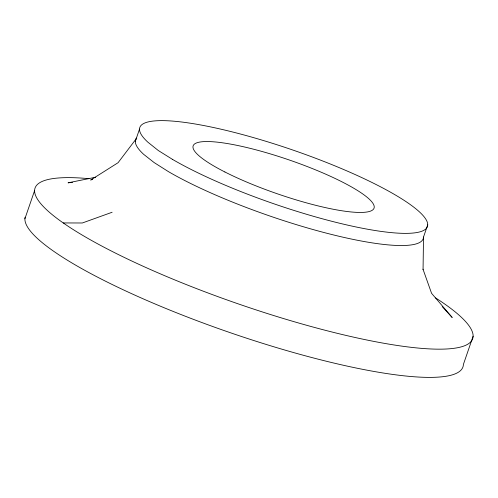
<?xml version="1.0" encoding="UTF-8"?>
<svg xmlns="http://www.w3.org/2000/svg" width="498" height="498" viewBox="0 0 498 498"><rect width="100%" height="100%" fill="white"/><g stroke="black" fill="none" stroke-linecap="round" stroke-linejoin="round"><path stroke-width="0.75" d="M423.057 269.617L423.512 237.048L427.701 224.878M24.9 218.765L34.617 190.547M135.325 141.289L139.515 129.119M473.1 336.25L463.383 364.468A231.396 43.357 19 0 1 238.828 335.608A231.396 43.357 19 0 1 25.087 217.234M136.751 138.083L118.076 162.703L90.686 180.039L92.684 179.187M112.118 212.26L82.332 222.986L63.24 222.942M95.703 177.226L68.058 182.822L72.54 182.33M442.212 306.6L452.203 317.487L431.573 293.316L422.989 269.181M435.582 297.922A231.396 43.357 19 0 1 391.652 344.585A231.396 43.357 19 0 1 95.772 242.8A231.396 43.357 19 0 1 88.949 178.676M423.512 237.048A152.083 28.498 19 0 1 327.777 233.5A152.083 28.498 19 0 1 168.405 171.611L154.137 162.578L143.679 154.349A152.083 28.498 19 0 1 136.141 138.562M172.594 159.441L158.296 150.514L147.869 142.179A152.083 28.498 19 0 1 292.967 150.079A152.083 28.498 19 0 1 411.933 233.139A152.083 28.498 19 0 1 172.594 159.441M224.884 171.978A95.647 17.922 19 0 0 372.747 209.901A95.647 17.922 19 0 0 253.196 149.114A95.647 17.922 19 0 0 224.884 171.978"/></g></svg>
